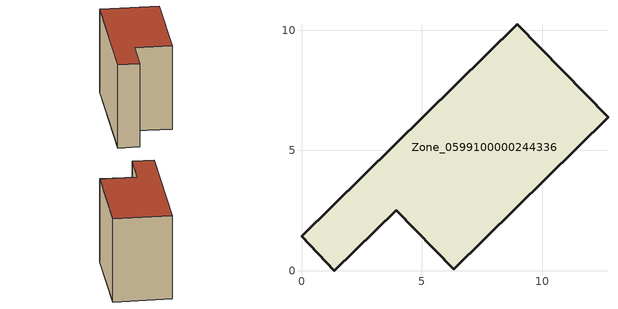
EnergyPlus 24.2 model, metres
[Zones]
Zone_0599100000244336
 floor ground (C_G): 3.94,2.51 1.37,0 0,1.43 8.96,10.25 12.73,6.38 6.32,0.07 z0
 wall outside (C_F): 8.96,10.25 0,1.43 1.37,0 3.94,2.51 6.32,0.07 12.73,6.38 8.96,10.25 z0:8.15
 roof outside (C_R): 6.32,0.07 12.73,6.38 8.96,10.25 0,1.43 1.37,0 3.94,2.51 z8.15
[BUILDING]
Pand.0599100000244336: North Axis=0; Terrain=City; Loads Convergence Tolerance Value=0.04; Temperature Convergence Tolerance Value=0.4; Solar Distribution=FullExterior; Maximum Number of Warmup Days=25; Minimum Number of Warmup Days=1
[Site:Location]
Rotterdam.The.Hague.AP_ZH_NLD Design_Conditions: Latitude=51.96; Longitude=4.45; Time Zone=1; Elevation=-4.5
[SITE:GROUNDTEMPERATURE:BUILDINGSURFACE]
18, 18, 18, 18, 18, 18, 18, 18, 18, 18, 18, 18
[MATERIAL] Thermal Absorptance=0.9; Solar Absorptance=0.7; Visible Absorptance=0.7
Name | Roughness | Thickness | Conductivity | Density | Specific Heat
G.TI.1975-1991 | MediumSmooth | 0.15 | 0.288461 | 540 | 1210
F.TI.1975-1991 | Rough | 0.3 | 0.230769 | 1920 | 840
R.TI.1975-1991 | MediumRough | 0.2 | 0.153846 | 1500 | 1000
[CONSTRUCTION]
C_G: G.TI.1975-1991
C_F: F.TI.1975-1991
C_R: R.TI.1975-1991
[ZONE]
Zone_0599100000244336: Type=1; Multiplier=1; Ceiling Height=Autocalculate; Volume=Autocalculate; Floor Area=autocalculate; Part of Total Floor Area=Yes
[ZONEINFILTRATION:DESIGNFLOWRATE]
Infil_Zone_0599100000244336: Zone or ZoneList or Space or SpaceList=Zone_0599100000244336; Schedule=AlwaysOn; Design Flow Rate Calculation Method=Flow/Area; Flow Rate per Floor Area=0.003; Constant Term Coefficient=1; Temperature Term Coefficient=0; Velocity Term Coefficient=0; Velocity Squared Term Coefficient=0
[HVACTEMPLATE:ZONE:IDEALLOADSAIRSYSTEM]
Zone_0599100000244336: Maximum Heating Supply Air Temperature=50; Minimum Cooling Supply Air Temperature=13; Maximum Heating Supply Air Humidity Ratio=0.0156; Minimum Cooling Supply Air Humidity Ratio=0.0077; Heating Limit=NoLimit; Cooling Limit=NoLimit; Dehumidification Control Type=ConstantSensibleHeatRatio; Cooling Sensible Heat Ratio=0.7; Dehumidification Setpoint=60; Humidification Control Type=None; Humidification Setpoint=30; Outdoor Air Method=None; Outdoor Air Flow Rate per Person=0.00944; Outdoor Air Flow Rate per Zone Floor Area=0; Outdoor Air Flow Rate per Zone=0; Demand Controlled Ventilation Type=None; Outdoor Air Economizer Type=NoEconomizer; Heat Recovery Type=None; Sensible Heat Recovery Effectiveness=0.7; Latent Heat Recovery Effectiveness=0.65
[ZONECONTROL:THERMOSTAT]
ThermostatControl_Zone_0599100000244336: Zone or ZoneList=Zone_0599100000244336; Control Type Schedule=DualSetpointControlType; Control 1=Thermostat_Zone_0599100000244336; Temperature Difference Between Cutout And Setpoint=0
[THERMOSTATSETPOINT:DUALSETPOINT]
Thermostat_Zone_0599100000244336: Heating Setpoint Temperature Schedule=HeatingSetpoint_Zone_0599100000244336; Cooling Setpoint Temperature Schedule=CoolingSetpoint_Zone_0599100000244336
[SCHEDULE:COMPACT]
HeatingSetpoint_Zone_0599100000244336: Through: 12/31, For: AllDays, Until: 24:00, 21
CoolingSetpoint_Zone_0599100000244336: Through: 12/31, For: AllDays, Until: 24:00, 24
DualSetpointControlType: Through: 12/31, For: AllDays, Until: 24:00, 4
AlwaysOn: Through: 12/31, For: AllDays, Until: 24:00, 1
